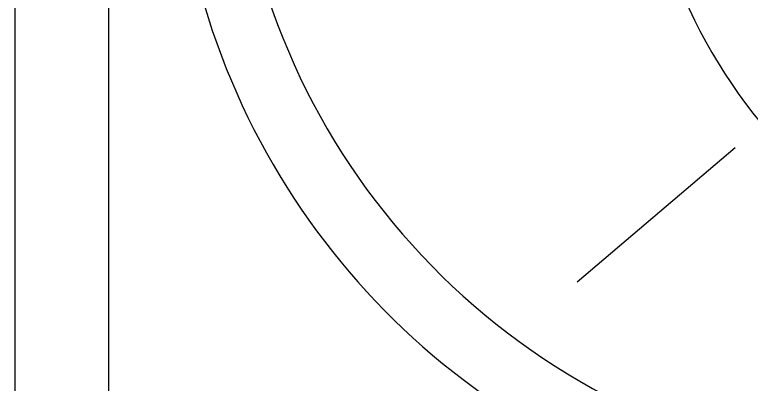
# Model space of a CAD drawing. Header units: millimetres. Extents: x -1086.49 to -1084.89, y 2265.8 to 2266.55.
# Drawn here: x -1086.4931 to -1086.2103, y 2265.9377 to 2266.0797 of the extents above; entities that cross this region are included whole.
import ezdxf

# ---------------------------------------------------------------- set-up
doc = ezdxf.new("R2010")
doc.units = ezdxf.units.MM
doc.header["$LTSCALE"] = 10
doc.layers.add('jacuzzi', color=1, linetype='Continuous')

msp = doc.modelspace()

# ---------------------------------------------------------------- linework, layer by layer
at = {"layer": 'jacuzzi'}
for p, q in [((-1086.457159611366, 2266.483568583296), (-1086.457159611366, 2265.857766136246)), ((-1086.27715956369, 2265.976994513446), (-1086.216398040101, 2266.028629014234))]:
    msp.add_line(p, q, dxfattribs=at)
at = {"layer": 'jacuzzi', "color": 3}
msp.add_lwpolyline([(-1086.493124578424, 2266.519533550354), (-1086.493124578424, 2265.821801169188, 0.414213562373095), (-1086.466990769003, 2265.795667359767), (-1084.919258387828, 2265.795667359767, 0.414213562373095), (-1084.893124578407, 2265.821801169188), (-1084.893124578407, 2266.519533550354, 0.414213562373095), (-1084.919258387828, 2266.545667359776), (-1086.466990769003, 2266.545667359776, 0.4142135623781917)], format="xyb", close=True, dxfattribs=at)
at = {"layer": 'jacuzzi'}
for centre, radius, start, end in [((-1086.141345457763, 2266.170667359771), 0.2681135448452557, 103.0696924534777, 256.9303075465223), ((-1086.150600326567, 2266.163409366902), 0.2813630651625511, 130.0816130310496, 262.8756810678939), ((-1086.040742984334, 2266.172652912211), 0.213637253263835, 180.5325167352234, 262.4997509554688)]:
    msp.add_arc(centre, radius, start, end, dxfattribs=at)

doc.saveas('drawing.dxf')
